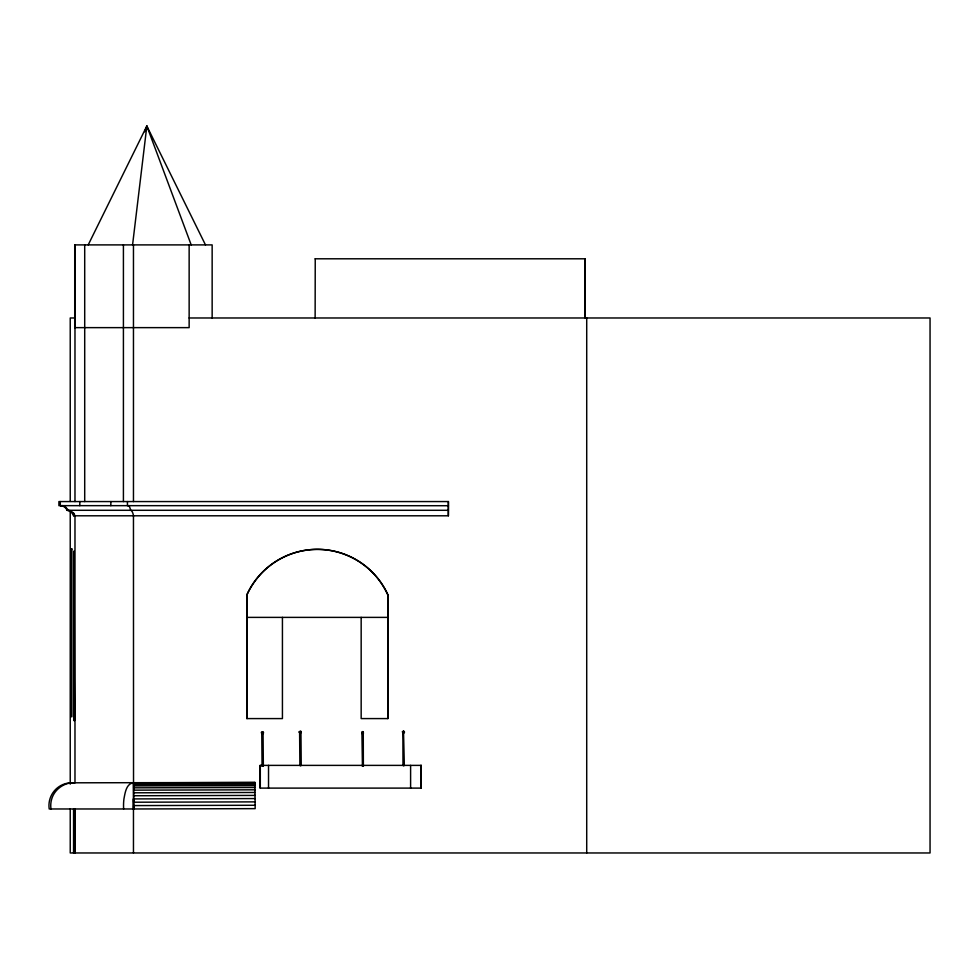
<?xml version="1.0" encoding="UTF-8"?>
<svg xmlns="http://www.w3.org/2000/svg" width="979" height="979" viewBox="0 0 979 979"><rect width="100%" height="100%" fill="white"/><g stroke="black" fill="none" stroke-linecap="round" stroke-linejoin="round"><path stroke-width="1.47" d="M255.152 805.264L133.658 805.595L133.658 808.972L49.207 808.972A22.823 22.823 0 0 1 73.241 782.808L254.956 782.478L255.164 808.642L133.536 808.972L133.462 515.798M60.6 505.605A7.648 7.648 0 0 1 67.086 510.292A8.762 8.762 0 0 1 73.633 515.798L448.37 515.798L448.443 501.566L58.911 501.566L58.911 505.653L448.431 505.715M262.066 766.067L261.76 732.757L262.727 732.121M262.727 732.121L262.788 733.271M299.611 732.194L300.247 731.484L300.945 732.108L301.226 765.358L300.602 765.786L299.892 765.407L299.611 732.194C302.291 731.203 299.097 733.418 300.149 732.549M362.426 766.08L361.924 732.586L362.548 731.876L363.258 732.5L363.368 766.043M361.985 732.365L363.233 732.684L361.924 732.586M403.25 732.806L402.724 732.023L403.519 731.497L404.327 765.358L403.691 765.786L402.993 765.407L402.883 731.888L404.009 732.023L403.581 732.781M132.569 244.897L146.838 126.034L205.48 244.897M261.98 733.21L261.931 732.451L263.057 732.586L263.351 766.031M262.042 765.97L263.363 765.921M299.892 765.407L301.226 765.358M363.233 732.622L362.022 732.769M362.193 765.798L363.527 765.749M404.033 732.145L402.736 732.28M402.993 765.407L404.327 765.358M144.708 131.761L146.838 126.034L191.199 244.897M88.208 244.897L146.838 126.034M363.442 733.308C363.552 728.792 359.807 734.593 363.209 733.504M262.788 733.797C265.762 731.448 259.313 730.97 261.907 733.736M403.74 733.234L404.523 732.084L403.605 731.032M133.462 782.808C126.193 783.53 125.055 793.149 123.941 798.913A21.171 8.003 90 0 0 123.635 808.972M133.487 782.845L254.981 782.515M254.993 783.053L133.499 783.384L133.646 802.217L255.14 801.874M133.523 784.412L255.017 784.081M133.536 785.904L255.042 785.574M133.56 787.826L255.054 787.495M133.585 790.151L255.078 789.82M133.597 792.806L255.091 792.476M133.609 795.743L255.115 795.413M133.633 798.913L255.127 798.57M315.128 258.799L585.185 258.799L585.185 317.979L585.063 258.799M74.796 317.979L70.231 317.979L70.231 501.407M189.143 317.979L930.05 317.979L930.05 852.966L70.231 852.966L70.231 808.642M67.086 510.292L448.406 510.292M282.429 617.382L282.429 718.586L246.83 718.586L246.989 594.816A77.353 77.353 0 0 1 387.929 594.816L387.929 718.586L361.165 718.586L361.165 617.382M246.83 594.816A77.353 77.353 0 0 1 387.77 594.816L387.929 594.816M246.83 617.382L387.77 617.382M403.605 731.032L402.357 731.643L402.871 733.173M68.457 510.292L65.165 506.571A8.848 8.162 90 0 0 61.971 505.605M254.956 782.478L254.968 785.391M133.511 798.803L133.536 808.972M586.715 317.979L586.715 852.966M448.37 501.566L448.37 515.798M420.994 765.382L420.994 788.107M410.605 765.382L410.605 788.107M387.77 594.816L387.77 718.586M315.238 258.799L315.128 317.979M268.527 765.382L268.527 788.107M260.304 765.382L260.304 788.107M246.989 594.816L246.989 718.586M212.149 317.979L212.149 244.897L74.722 244.897L74.722 327.635L189.143 327.635L189.143 244.897M133.462 244.897L133.462 501.566M133.462 798.803L133.462 852.966M127.441 501.566L127.441 505.653A8.848 3.341 -90 0 1 127.784 505.592M123.415 244.897L123.415 501.566M110.847 501.566L110.847 505.653M84.708 244.897L84.708 501.566M79.813 501.566L79.813 505.653M74.979 244.897L74.979 501.566M74.979 515.798L74.979 782.808C64.724 782.05 54.64 789.037 51.74 798.913A21.171 19.519 -90 0 0 50.994 808.972M74.979 808.972L74.979 852.966M74.685 808.972L74.685 852.966M73.633 512.947L73.633 515.798M73.572 808.972L73.572 852.966M70.231 510.573L70.231 784.179M60.294 501.566L60.294 505.653A8.848 8.162 90 0 1 61.139 505.592M128.127 505.605A8.848 3.341 -90 0 1 129.448 506.571L130.794 510.292A9.313 3.524 90 0 1 133.487 515.762M68.444 510.365A9.313 8.591 -90 0 1 75.04 515.762M73.878 581.232L73.853 720.63L73.976 618.104L74.477 720.63L74.171 550.908L73.878 581.232M299.158 731.925C300.822 736.208 302.376 728.645 299.158 731.925M71.895 548.986L71.173 548.986L71.173 716.738L71.895 716.738L71.895 548.986M421.178 765.382L260.108 765.382L260.108 788.107L421.178 788.107L421.178 765.382"/></g></svg>
